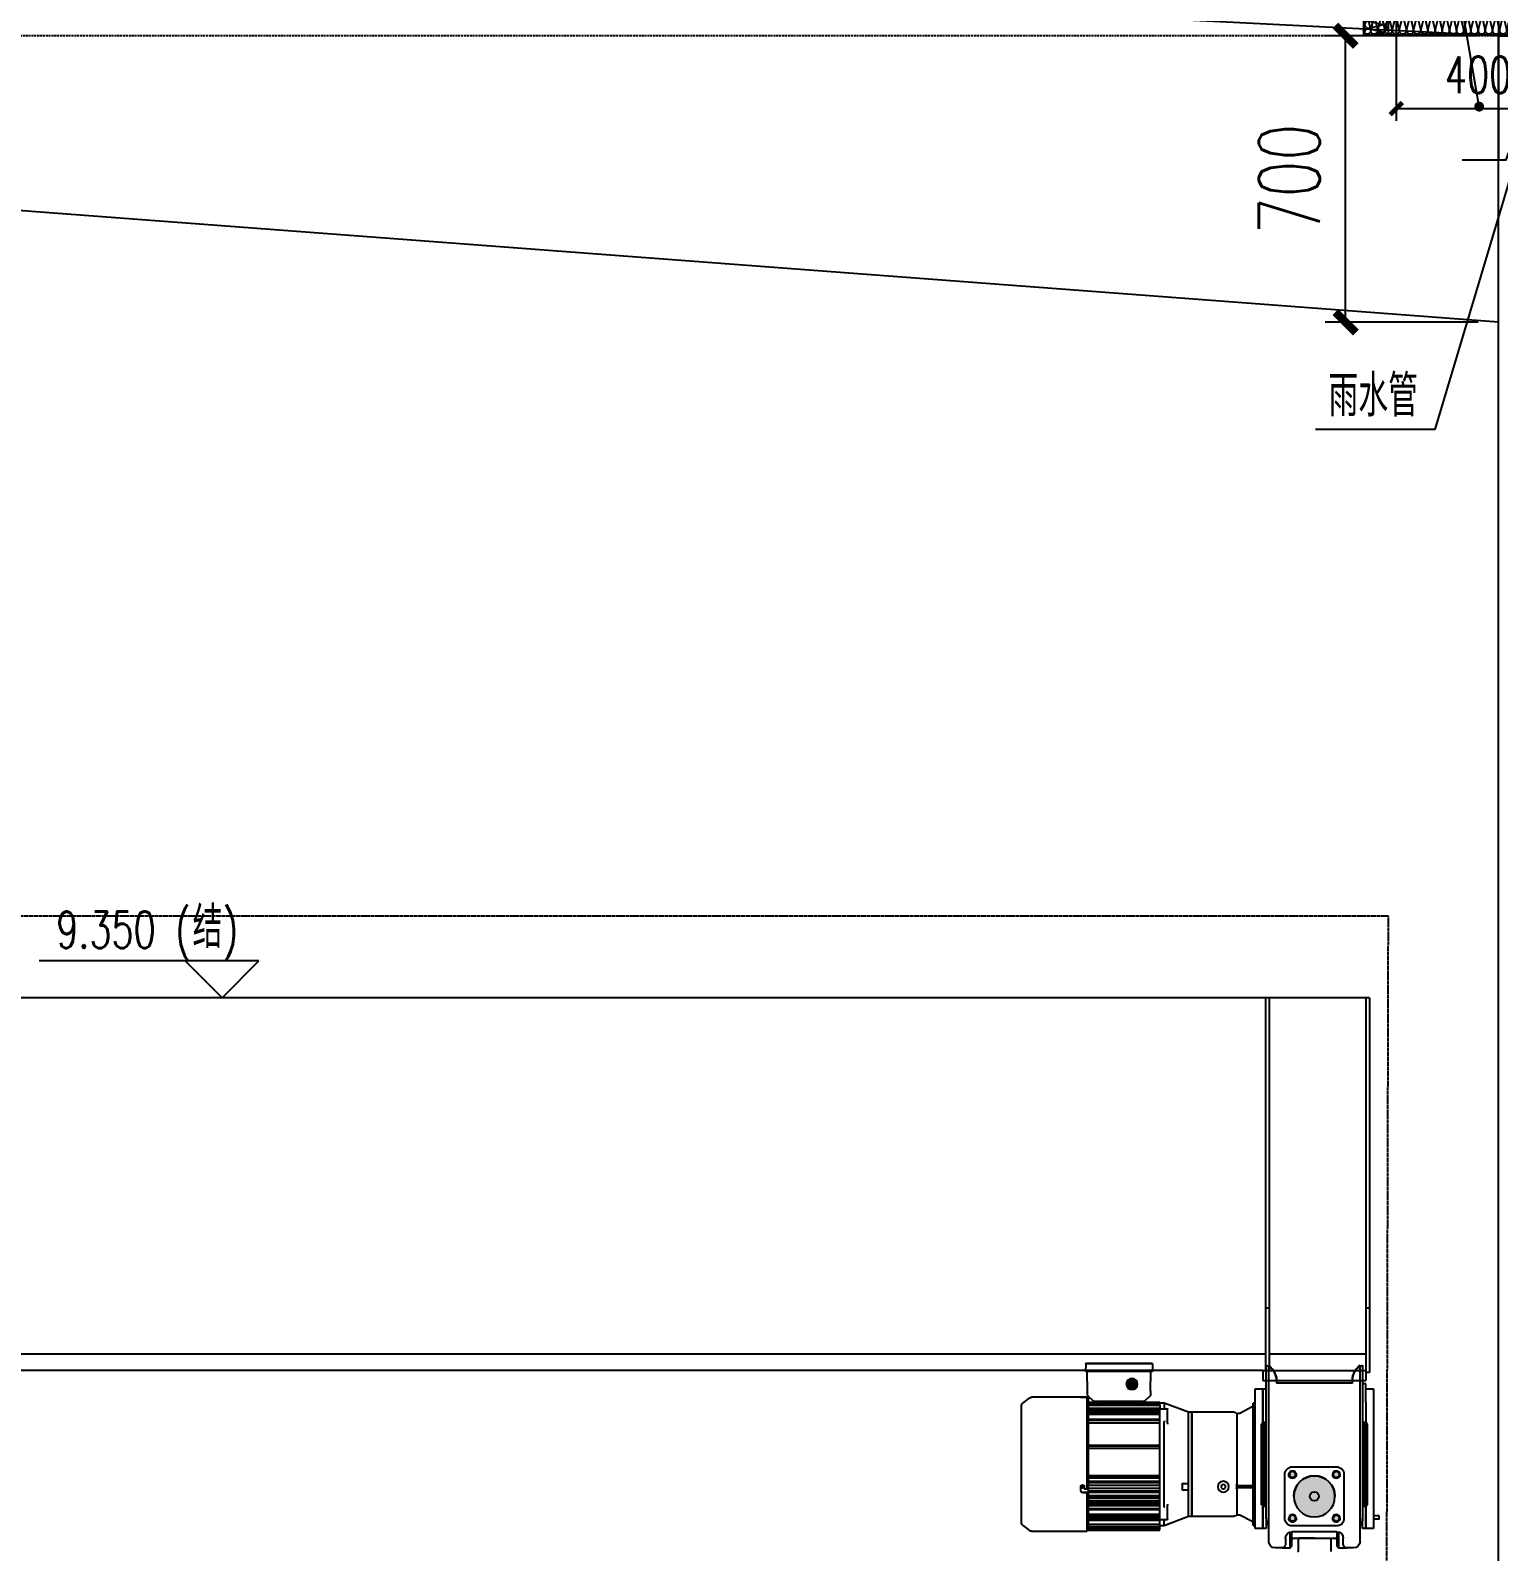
# Model space of a CAD drawing. Extents: x -1899985 to 1774885, y 556286 to 2175695.
# Drawn here: x -1706997 to -1703410, y 576255 to 579970 of the extents above; entities that cross this region are included whole.
import ezdxf

# ---------------------------------------------------------------- set-up
doc = ezdxf.new("R2010")
doc.units = 0
doc.header["$LTSCALE"] = 10
doc.header["$MEASUREMENT"] = 0
for name, pattern in [('20剖面图$0$__DASH', [0.35, 0.25, -0.1]), ('20剖面图$0$DASH', [0.35, 0.25, -0.1]), ('20剖面图$0$DOTE', [2.42, 2, -0.2, 0.02, -0.2])]:
    doc.linetypes.add(name, pattern=pattern)
doc.layers.get('Defpoints').update_dxf_attribs({"color": 210})
for name, color, linetype in [('20剖面图$0$06A-01-03', 7, 'Continuous'), ('20剖面图$0$5剖面线层', 2, 'Continuous'), ('20剖面图$0$A-AXIS-DOTE', 14, '20剖面图$0$DOTE'), ('20剖面图$0$A-AXIS-SYMB', 3, 'Continuous'), ('20剖面图$0$A-LIN-V', 9, 'Continuous'), ('20剖面图$0$COLUMN', 9, 'Continuous'), ('20剖面图$0$DIM_ELEV', 3, 'Continuous'), ('20剖面图$0$DIM_SYMB', 3, 'Continuous'), ('20剖面图$0$FAG16-10.01MA1-被', 7, 'Continuous'), ('20剖面图$0$FAG16-10.02MA1-被', 7, 'Continuous'), ('20剖面图$0$FAG16-10MA1-端梁结构', 7, 'Continuous'), ('20剖面图$0$FAG16-20.02MA1-轴', 7, 'Continuous'), ('20剖面图$0$FHSGH10105-主梁-01', 7, 'Continuous'), ('20剖面图$0$FHSGH10105-主梁-02', 7, 'Continuous'), ('20剖面图$0$FHSGH10105-主梁-04', 7, 'Continuous'), ('20剖面图$0$FHSGH10105-主梁-06', 7, 'Continuous'), ('20剖面图$0$G80接口', 7, 'Continuous'), ('20剖面图$0$G80箱体', 7, 'Continuous'), ('20剖面图$0$PUB_TEXT', 7, 'Continuous'), ('20剖面图$0$六角头螺栓_M5-135', 7, 'Continuous'), ('20剖面图$0$后端盖', 7, 'Continuous'), ('20剖面图$0$左缓冲器_M', 7, 'Continuous'), ('20剖面图$0$建-尺寸', 3, 'Continuous'), ('20剖面图$0$接线盒', 7, 'Continuous'), ('20剖面图$0$接线盒盖', 7, 'Continuous'), ('20剖面图$0$机壳', 7, 'Continuous'), ('20剖面图$0$电机接线盒密封垫', 7, 'Continuous'), ('20剖面图$0$端梁装置_M', 7, 'Continuous'), ('20剖面图$0$端盖', 7, 'Continuous'), ('20剖面图$0$连接板', 7, 'Continuous'), ('20剖面图$0$齿轴1', 7, 'Continuous'), ('A-LIN-V', 9, 'Continuous')]:
    doc.layers.add(name, color=color, linetype=linetype)
doc.styles.add('20剖面图$0$_TCH_DIM', font='SIMPLEX', dxfattribs={"bigfont": 'GBCBIG'})
doc.styles.add('20剖面图$0$_TCH_DIM_T3', font='SIMPLEX', dxfattribs={"width": 0.705882, "bigfont": 'GBCBIG'})
doc.styles.add('20剖面图$0$A-DIM_T3', font='SIMPLEX', dxfattribs={"width": 0.705882, "bigfont": 'GBCBIG'})
doc.dimstyles.new('20剖面图$0$_TCH_ARCH&&30', dxfattribs={"dimtxt": 89.25, "dimasz": 30, "dimexe": 30, "dimexo": 30, "dimgap": 37.875, "dimtad": 1, "dimdec": 0, "dimzin": 0, "dimdsep": 46, "dimtxsty": '20剖面图$0$_TCH_DIM_T3', "dimblk": '20剖面图$0$_ArchTick', "dimcen": 0.09, "dimclrt": 7, "dimazin": 2, "dimtfac": 1, "dimtdec": 0, "dimtix": 1, "dimtmove": 2, "dimatfit": 3, "dimfxl": 1, "dimtolj": 1, "dimtzin": 0, "dimarcsym": 0})
doc.dimstyles.new('20剖面图$0$A-DIM&&50', dxfattribs={"dimtxt": 148.75, "dimasz": 50, "dimexe": 50, "dimexo": 50, "dimgap": 63.125, "dimtad": 1, "dimdec": 0, "dimzin": 0, "dimdsep": 46, "dimtxsty": '20剖面图$0$A-DIM_T3', "dimblk": '20剖面图$0$_ArchTick', "dimcen": 0.09, "dimclrt": 7, "dimazin": 2, "dimtfac": 1, "dimtdec": 0, "dimtix": 1, "dimtmove": 2, "dimatfit": 3, "dimfxl": 1, "dimtolj": 1, "dimtzin": 0, "dimarcsym": 0})

# ---------------------------------------------------------------- blocks, each defined once
blk = doc.blocks.new('20剖面图$0$$LinePat$岩棉板')
at = {"color": 0}
for p, q in [((0, -17), (12, -67)), ((12, -67), (24, -17))]:
    blk.add_line(p, q, dxfattribs=at)
for points in [[(24, -1.5), (0, -1.5)], [(24, -84), (0, -84)]]:
    blk.add_lwpolyline(points)
for centre, start, end in [((12, -17), 0, 180), ((0, -67), 270, 0), ((24, -67), 180, 270)]:
    blk.add_arc(centre, 12, start, end, dxfattribs=at)
blk = doc.blocks.new('20剖面图$0$_ArchTick')
at = {"color": 0, "linetype": 'ByBlock', "const_width": 0.4}
blk.add_lwpolyline([(-0.5, -0.5), (0.5, 0.5)], dxfattribs=at)
blk = doc.blocks.new('*D572')
at = {"layer": '20剖面图$0$A-AXIS-SYMB', "color": 0, "lineweight": -2, "transparency": 16777216}
for p, q in [((1161223.6, -3405789.3), (1161223.6, -3406047.3)), ((1161623.6, -3405789.3), (1161623.6, -3406047.3)), ((1161223.6, -3406017.3), (1161623.6, -3406017.3))]:
    blk.add_line(p, q, dxfattribs=at)
at = {"layer": 'Defpoints', "color": 0, "transparency": 16777216}
for p in [(1161223.6, -3405759.3), (1161623.6, -3405759.3), (1161623.6, -3406017.3)]:
    blk.add_point(p, dxfattribs=at)
at = {"layer": '20剖面图$0$A-AXIS-SYMB', "color": 0, "lineweight": -2, "transparency": 16777216, "xscale": 30, "yscale": 30, "zscale": 30, "rotation": 180}
blk.add_blockref('20剖面图$0$_ArchTick', (1161223.6, -3406017.3), dxfattribs=at)
at = {"layer": '20剖面图$0$A-AXIS-SYMB', "color": 0, "lineweight": -2, "transparency": 16777216, "xscale": 30, "yscale": 30, "zscale": 30}
blk.add_blockref('20剖面图$0$_ArchTick', (1161623.6, -3406017.3), dxfattribs=at)
at = {"layer": '20剖面图$0$A-AXIS-SYMB', "color": 7, "transparency": 16777216, "insert": (1161423.6, -3405934.8), "char_height": 89.25, "attachment_point": 5, "style": '20剖面图$0$_TCH_DIM_T3'}
blk.add_mtext('\\A1;400', dxfattribs=at)
blk = doc.blocks.new('*D553')
at = {"layer": '20剖面图$0$建-尺寸', "color": 0, "lineweight": -2, "transparency": 16777216}
for p, q in [((16150, 700), (15776.2, 700)), ((15826.2, 0), (15826.2, 700)), ((16150, 0), (15776.2, 0))]:
    blk.add_line(p, q, dxfattribs=at)
at = {"layer": 'Defpoints', "color": 0, "transparency": 16777216}
for p in [(15826.2, 700), (16200, 700), (16200, 0)]:
    blk.add_point(p, dxfattribs=at)
at = {"layer": '20剖面图$0$建-尺寸', "color": 0, "lineweight": -2, "transparency": 16777216, "xscale": 50, "yscale": 50, "zscale": 50}
for p, rotation in [((15826.2, 700), 90), ((15826.2, 0), 270)]:
    blk.add_blockref('20剖面图$0$_ArchTick', p, dxfattribs=dict(at, rotation=rotation))
at = {"layer": '20剖面图$0$建-尺寸', "color": 7, "transparency": 16777216, "insert": (15688.7, 350), "char_height": 148.75, "attachment_point": 5, "rotation": 90, "style": '20剖面图$0$A-DIM_T3'}
blk.add_mtext('\\A1;700', dxfattribs=at)
blk = doc.blocks.new('20剖面图$0$zw$F472')
at = {"layer": '20剖面图$0$5剖面线层'}
h = blk.add_hatch(color=250, dxfattribs=at)
h.dxf.hatch_style = 1
h.paths.add_polyline_path([(78, 46, 1), (14, 46, 1)])
at = {"layer": '20剖面图$0$左缓冲器_M', "color": 7, "linetype": 'Continuous'}
for p, q in [((0, 80), (0, 12)), ((80, 92), (12, 92)), ((80, 92), (12, 92)), ((92, 12), (92, 80)), ((12, 0), (80, 0))]:
    blk.add_line(p, q, dxfattribs=at)
blk.add_circle((46, 46), 32, dxfattribs=at)
blk.add_circle((46, 46), 32, dxfattribs=at)
for centre, radius, start, end in [((12, 80), 12, 90, 180), ((12, 80), 12, 90, 180), ((12, 80), 5.76, 0, 359.9997), ((12, 80), 5.76, 179.9997, 359.9997), ((46, 46), 32, 0, 179.9997), ((80, 80), 5.77, 0, 359.9997), ((80, 80), 5.76, 138.2865, 359.9997), ((80, 80), 5.76, 179.9997, 359.9997), ((80, 80), 12, 0, 90), ((80, 80), 12, 0, 90), ((80, 80), 5.76, 0, 30.6637), ((12, 12), 12, 180, 270), ((12, 12), 5.76, 0, 359.9997), ((12, 12), 5.76, 179.9997, 359.9997), ((80, 12), 5.76, 0, 359.9997), ((80, 12), 5.76, 179.9997, 359.9997), ((80, 12), 5.77, 240.2721, 271.2954), ((80, 12), 5.77, 240.2724, 271.2951), ((80, 12), 12, 270, 0)]:
    blk.add_arc(centre, radius, start, end, dxfattribs=at)
at = {"layer": '20剖面图$0$端梁装置_M', "color": 7, "linetype": 'Continuous'}
for centre, start in [((12, 80), 0), ((12, 80), 179.9997), ((80, 80), 0), ((80, 80), 179.9997), ((12, 12), 0), ((12, 12), 179.9997), ((80, 12), 0), ((80, 12), 179.9997)]:
    blk.add_arc(centre, 4.8, start, 359.9997, dxfattribs=at)
blk = doc.blocks.new('20剖面图$0$3243243')
at = {"layer": '20剖面图$0$5剖面线层'}
h = blk.add_hatch(color=4, dxfattribs=at)
h.dxf.hatch_style = 1
h.paths.add_polyline_path([(1563064.9, 576038.9, 1), (1563037.7, 576038.9, 1)])
h = blk.add_hatch(color=4, dxfattribs=at)
h.dxf.hatch_style = 1
h.paths.add_polyline_path([(1562651.3, 575818.1, -0.999997), (1562666.4, 575818.1, -0.999997), (1562651.3, 575818.1)])
h.paths.add_polyline_path([(1562544.4, 575818.1, -0.999997), (1562559.5, 575818.1, -0.999997), (1562544.4, 575818.1)])
h.paths.add_polyline_path([(1562544.4, 575711.2, -0.999997), (1562559.5, 575711.2, -0.999996)])
h.paths.add_polyline_path([(1562651.3, 575711.2, -0.999997), (1562666.4, 575711.2, -0.999997)])
at = {"color": 6, "linetype": '20剖面图$0$DASH'}
for p, q in [((1570255.4, 577182.5), (1562425.4, 577182.5)), ((1562425.4, 577182.5), (1562434.8, 573190))]:
    blk.add_line(p, q, dxfattribs=at)
at = {"color": 4}
blk.add_line((1562734.6, 575744.2), (1562731.5, 575744.2), dxfattribs=at)
at = {"color": 4, "ltscale": 0.5}
for p, q in [((1562565.5, 575660.9), (1562565.5, 575629.8)), ((1562605.4, 575662.5), (1562567.1, 575662.5)), ((1562605.4, 575662.5), (1562643.7, 575662.5)), ((1562645.3, 575660.9), (1562645.3, 575629.8))]:
    blk.add_line(p, q, dxfattribs=at)
at = {"color": 4}
blk.add_lwpolyline([(1562447.3, 575717.5), (1562460.8, 575717.5), (1562460.8, 575709.7), (1562447.3, 575709.7)], close=True, dxfattribs=at)
at = {"color": 4, "ltscale": 0.5}
for centre, start, end in [((1562567.1, 575660.9), 90, 180), ((1562643.7, 575660.9), 0, 90), ((1562643.7, 575629.8), 283, 0)]:
    blk.add_arc(centre, 1.57, start, end, dxfattribs=at)
at = {"layer": '20剖面图$0$06A-01-03', "color": 4, "linetype": 'Continuous'}
for p, q in [((1563160.9, 576006.9), (1563160.9, 576006.8)), ((1563160.9, 576006.9), (1563168, 576006.9)), ((1563168, 576006.8), (1563160.9, 576006.8)), ((1563160.9, 576006.8), (1563160.9, 576006)), ((1563160.9, 575783.4), (1563160.9, 576006)), ((1563160.9, 576006), (1563171.9, 576006)), ((1563168, 576006.9), (1563168, 576006.8)), ((1563168, 576006), (1563168, 576006.8)), ((1563175.8, 576006.5), (1563175.8, 576006.9)), ((1563175.8, 576006.9), (1563296.5, 576006.9)), ((1563301.3, 576005.3), (1563318.2, 575992)), ((1563321.2, 575700.6), (1563321.2, 575985.8)), ((1563168, 575783.4), (1563160.9, 575783.4)), ((1563168, 575788.9), (1563168, 575783.4)), ((1563175.8, 575777.9), (1563175.8, 575788.9)), ((1563171.9, 575774.1), (1563160.9, 575774.1)), ((1563160.9, 575774), (1563160.9, 575774.1)), ((1563160.9, 575679.5), (1563160.9, 575774)), ((1563160.9, 575774), (1563171.9, 575774)), ((1563168, 575679.5), (1563160.9, 575679.5)), ((1563296.5, 575679.5), (1563175.8, 575679.5)), ((1563318.2, 575694.4), (1563301.3, 575681.1))]:
    blk.add_line(p, q, dxfattribs=at)
for centre, radius, start, end in [((1563171.9, 576088.8), 81.9, 267.251, 272.749), ((1563296.5, 575999.1), 7.86, 51.8428, 90), ((1563313.3, 575985.8), 7.86, 0, 51.8428), ((1563171.9, 575788.9), 3.93, 359.6522, 180.3478), ((1563171.9, 575778), 3.91, 269.7971, 359.8507), ((1563171.9, 575777.9), 3.91, 269.7873, 359.8627), ((1563171.9, 575597.6), 81.9, 87.251, 92.749), ((1563296.5, 575687.3), 7.86, 270, 308.1572), ((1563313.3, 575700.6), 7.86, 308.1572, 0)]:
    blk.add_arc(centre, radius, start, end, dxfattribs=at)
blk.add_open_spline([(1563171.9, 576006), (1563172, 576006), (1563172.2, 576006), (1563172.4, 576006), (1563172.7, 576006), (1563173, 576006), (1563173.5, 576006.1), (1563174.1, 576006.1), (1563174.7, 576006.2), (1563175.2, 576006.2), (1563175.5, 576006.3), (1563175.7, 576006.3), (1563175.8, 576006.4), (1563175.8, 576006.4), (1563175.8, 576006.4), (1563175.8, 576006.5)], degree=3, knots=[0, 0, 0, 0, 0.041659, 0.083241, 0.124924, 0.187526, 0.250171, 0.374622, 0.499792, 0.624328, 0.7493, 0.81163, 0.874211, 0.937221, 1, 1, 1, 1], dxfattribs=at)
at = {"layer": '20剖面图$0$FAG16-10.01MA1-被', "color": 4, "linetype": 'Continuous'}
for p, q in [((1562546.1, 575677.6), (1562546.1, 575638.9)), ((1562549.6, 575642.1), (1562549.6, 575678.2)), ((1562661.2, 575678.2), (1562661.2, 575642.2)), ((1562664.5, 575638.9), (1562664.5, 575677.6)), ((1562546.1, 575638.9), (1562526.8, 575638.9)), ((1562549.6, 575642.1), (1562546.1, 575638.9)), ((1562550.4, 575658), (1562549.6, 575642.1)), ((1562655.7, 575662.5), (1562555.1, 575662.5)), ((1562661.2, 575642.2), (1562660.4, 575658)), ((1562664.5, 575638.9), (1562661.2, 575642.2)), ((1562684, 575638.9), (1562664.5, 575638.9))]:
    blk.add_line(p, q, dxfattribs=at)
for centre, start, end in [((1562555.1, 575657.8), 90, 177), ((1562655.7, 575657.8), 3, 90)]:
    blk.add_arc(centre, 4.71, start, end, dxfattribs=at)
at = {"layer": '20剖面图$0$FAG16-10.02MA1-被', "color": 4, "linetype": 'Continuous'}
for p, q in [((1562476.1, 575942.2), (1562479.3, 575945.3)), ((1562476.1, 575941.2), (1562476.1, 575942.2)), ((1562476.1, 575941.2), (1562476.1, 575744.2)), ((1562479.3, 575945.3), (1562479.3, 575944.3)), ((1562479.3, 575945.3), (1562484.5, 575945.3)), ((1562479.3, 575741.1), (1562479.3, 575944.3)), ((1562484.5, 575944.3), (1562484.5, 575945.3)), ((1562484.5, 575944.3), (1562484.5, 575741.1)), ((1562484.5, 575943), (1562487.5, 575943)), ((1562723.3, 575943), (1562726.3, 575943)), ((1562726.3, 575944.3), (1562726.3, 575945.3)), ((1562726.3, 575945.3), (1562731.5, 575945.3)), ((1562726.3, 575944.3), (1562726.3, 575741.1)), ((1562731.5, 575944.3), (1562731.5, 575945.3)), ((1562731.5, 575945.3), (1562734.6, 575942.2)), ((1562731.5, 575944.3), (1562731.5, 575741.1)), ((1562734.6, 575942.2), (1562734.6, 575941.2)), ((1562734.6, 575744.2), (1562734.6, 575941.2)), ((1562479.3, 575741.1), (1562476.1, 575744.2)), ((1562484.5, 575741.1), (1562479.3, 575741.1)), ((1562487.5, 575743.4), (1562484.5, 575743.4)), ((1562726.3, 575743.4), (1562723.3, 575743.4)), ((1562731.5, 575741.1), (1562726.3, 575741.1))]:
    blk.add_line(p, q, dxfattribs=at)
at = {"layer": '20剖面图$0$FAG16-10MA1-端梁结构', "color": 4, "linetype": 'Continuous'}
for p, q in [((1562487.5, 576085.2), (1562487.5, 575711.2)), ((1562493.8, 575654.6), (1562493.8, 576085.2)), ((1562717, 575654.6), (1562717, 576085.2)), ((1562723.3, 575711.2), (1562723.3, 576085.2)), ((1562698.1, 576047.3), (1562512.7, 576047.3)), ((1562512.7, 576041.1), (1562698.1, 576041.1)), ((1562731.1, 576027.1), (1562723.3, 576027.1)), ((1562731.1, 575995.6), (1562731.1, 576027.1)), ((1562731.1, 575995.6), (1562731.1, 575945.3)), ((1562479.7, 575717.5), (1562479.7, 575741.1)), ((1562731.1, 575741.1), (1562731.1, 575717.5)), ((1562479.7, 575717.5), (1562479.7, 575686.1)), ((1562487.5, 575686.1), (1562487.5, 575711.2)), ((1562723.3, 575711.2), (1562723.3, 575686.1)), ((1562731.1, 575686.1), (1562731.1, 575717.5)), ((1562479.7, 575686.1), (1562487.5, 575686.1)), ((1562550.4, 575678.2), (1562660.4, 575678.2)), ((1562723.3, 575686.1), (1562731.1, 575686.1)), ((1562509.5, 575638.9), (1562526.8, 575638.9)), ((1562534.7, 575646.8), (1562534.7, 575662.5)), ((1562676.1, 575662.5), (1562676.1, 575646.8)), ((1562684, 575638.9), (1562701.3, 575638.9))]:
    blk.add_line(p, q, dxfattribs=at)
for centre, radius, start, end in [((1562474, 576048.9), 38.7, 357.6766, 69.5037), ((1562457.8, 576043.7), 54.9, 357.2127, 49.0501), ((1562753, 576043.7), 54.9, 130.9499, 182.7873), ((1562736.8, 576048.9), 38.7, 110.4963, 182.3234), ((1562605.4, 575764.6), 11, 0, 180), ((1562605.4, 575764.6), 11, 180, 0), ((1562512.7, 575711.2), 25.1, 180, 221.4096), ((1562698.1, 575711.2), 25.1, 318.5904, 0), ((1562550.4, 575662.5), 15.7, 90, 180), ((1562660.4, 575662.5), 15.7, 0, 90), ((1562509.5, 575654.6), 15.7, 180, 270), ((1562526.8, 575646.8), 7.86, 270, 0), ((1562684, 575646.8), 7.86, 180, 270), ((1562701.3, 575654.6), 15.7, 270, 0)]:
    blk.add_arc(centre, radius, start, end, dxfattribs=at)
at = {"layer": '20剖面图$0$FAG16-20.02MA1-轴', "color": 4, "linetype": 'Continuous'}
for p, q in [((1562460.8, 576027.1), (1562460.8, 575995.6)), ((1562479.7, 576027.1), (1562460.8, 576027.1)), ((1562731.1, 576027.1), (1562731.1, 575995.6)), ((1562750, 576027.1), (1562731.1, 576027.1)), ((1562750, 575995.6), (1562750, 576027.1)), ((1562460.8, 575995.6), (1562460.8, 575717.5)), ((1562731.1, 575945.3), (1562731.1, 575995.6)), ((1562750, 575717.5), (1562750, 575995.6)), ((1562479.7, 575741.1), (1562479.7, 575717.5)), ((1562731.1, 575717.5), (1562731.1, 575741.1)), ((1562460.8, 575717.5), (1562460.8, 575686.1)), ((1562479.7, 575686.1), (1562479.7, 575717.5)), ((1562731.1, 575717.5), (1562731.1, 575686.1)), ((1562750, 575686.1), (1562750, 575717.5)), ((1562460.8, 575686.1), (1562479.7, 575686.1)), ((1562731.1, 575686.1), (1562750, 575686.1))]:
    blk.add_line(p, q, dxfattribs=at)
at = {"layer": '20剖面图$0$FHSGH10105-主梁-01', "color": 4, "linetype": 'Continuous'}
for p, q in [((1562470.6, 576982.5), (1562470.6, 576224.5)), ((1562479.7, 576982.5), (1562479.7, 576224.5)), ((1562470.6, 576224.5), (1562479.7, 576224.5)), ((1562470.6, 576224.5), (1562470.6, 576067.4)), ((1562479.7, 576224.5), (1562479.7, 576067.4)), ((1562470.6, 576067.4), (1562479.7, 576067.4))]:
    blk.add_line(p, q, dxfattribs=at)
at = {"layer": '20剖面图$0$FHSGH10105-主梁-02', "color": 4, "linetype": 'Continuous'}
for p, q in [((1562715.4, 576224.9), (1562715.4, 576982.5)), ((1562724.4, 576224.9), (1562724.4, 576982.5)), ((1562715.4, 576072.5), (1562715.4, 576224.9)), ((1562724.4, 576224.9), (1562715.4, 576224.9)), ((1562724.4, 576072.5), (1562724.4, 576224.9)), ((1562724.4, 576072.5), (1562715.4, 576072.5))]:
    blk.add_line(p, q, dxfattribs=at)
at = {"layer": '20剖面图$0$FHSGH10105-主梁-04', "color": 4, "linetype": 'Continuous'}
blk.add_line((1562470.6, 576982.5), (1570255.4, 576982.5), dxfattribs=at)
at = {"layer": '20剖面图$0$FHSGH10105-主梁-06', "color": 4, "linetype": 'Continuous'}
for p, q in [((1562479.7, 576111.8), (1562715.4, 576111.8)), ((1562724.4, 576111.8), (1570255.4, 576111.8)), ((1562731.1, 576072.5), (1570255.4, 576072.5))]:
    blk.add_line(p, q, dxfattribs=at)
at = {"layer": '20剖面图$0$G80接口', "color": 4, "linetype": 'Continuous'}
for p, q in [((1562904.8, 575715.9), (1562904.8, 575970.5)), ((1562904.8, 575970.5), (1562912.6, 575970.5)), ((1562912.6, 575970.5), (1562972.3, 575992.5)), ((1562912.6, 575796.1), (1562912.6, 575970.5)), ((1562964.5, 575978.9), (1562964.5, 575978.3)), ((1562964.5, 575977.6), (1562964.5, 575978.3)), ((1562983.3, 575978.3), (1562964.5, 575978.3)), ((1562964.5, 575968.6), (1562964.5, 575977.6)), ((1562964.5, 575966.5), (1562964.5, 575968.6)), ((1562964.5, 575943.4), (1562964.5, 575966.5)), ((1562972.3, 575992.5), (1562972.3, 575979)), ((1562972.3, 575992.5), (1562983.3, 575992.5)), ((1562983.3, 575987.1), (1562983.3, 575980.1)), ((1562983.3, 575968.6), (1562983.3, 575977.6)), ((1562983.3, 575953.1), (1562983.3, 575962.9)), ((1562964.5, 575943.4), (1562964.5, 575941.1)), ((1562972.3, 575739.5), (1562972.3, 575946.9)), ((1562983.3, 575889.9), (1562983.3, 575944.8)), ((1562983.3, 575816), (1562983.3, 575882.3)), ((1562929.6, 575796.1), (1562912.6, 575796.1)), ((1562912.6, 575780.3), (1562912.6, 575796.1)), ((1562929.6, 575780.3), (1562912.6, 575780.3)), ((1562912.6, 575715.9), (1562912.6, 575780.3)), ((1562983.3, 575801.2), (1562983.3, 575810)), ((1562983.3, 575784.3), (1562983.3, 575792.1)), ((1562964.5, 575745.3), (1562964.5, 575743)), ((1562964.5, 575719.9), (1562964.5, 575743)), ((1562983.3, 575766.4), (1562983.3, 575774.9)), ((1562983.3, 575753.5), (1562983.3, 575760.5)), ((1562983.3, 575741.6), (1562983.3, 575746.5)), ((1562912.6, 575715.9), (1562904.8, 575715.9)), ((1562972.3, 575693.9), (1562912.6, 575715.9)), ((1562964.5, 575717.8), (1562964.5, 575719.9)), ((1562964.5, 575708.9), (1562964.5, 575717.8)), ((1562964.5, 575708.1), (1562964.5, 575708.9)), ((1562964.5, 575708.1), (1562964.5, 575707.5)), ((1562983.3, 575708.1), (1562964.5, 575708.1)), ((1562972.3, 575693.9), (1562972.3, 575707.4)), ((1562983.3, 575723.5), (1562983.3, 575733.3)), ((1562983.3, 575708.9), (1562983.3, 575717.8)), ((1562983.3, 575693.9), (1562972.3, 575693.9))]:
    blk.add_line(p, q, dxfattribs=at)
for centre, radius, start, end in [((1562972, 575979), 0.34, 332.0769, 0.27), ((1564540.7, 576449.1), 1646.8, 197.6875, 197.7471), ((1562971.5, 575946.9), 0.868, 359.567, 17.3644), ((1562957.9, 575788.2), 29.4, 164.4802, 195.5198), ((1564541.2, 575237.2), 1647.3, 162.253, 162.3125), ((1562971.5, 575739.5), 0.868, 342.6356, 0.433), ((1562972, 575707.4), 0.34, 359.73, 27.9231)]:
    blk.add_arc(centre, radius, start, end, dxfattribs=at)
for points, knots in [([(1562972.3, 575978.8), (1562972.3, 575978.8), (1562972.2, 575978.7), (1562972.2, 575978.6), (1562972.1, 575978.5), (1562972, 575978.5), (1562972, 575978.4), (1562972, 575978.4), (1562972, 575978.4), (1562971.9, 575978.4), (1562971.9, 575978.4), (1562971.9, 575978.4), (1562971.9, 575978.4), (1562971.8, 575978.4), (1562971.8, 575978.4), (1562971.8, 575978.3), (1562971.8, 575978.3), (1562971.8, 575978.3), (1562971.8, 575978.3), (1562971.8, 575978.3), (1562971.8, 575978.3), (1562971.8, 575978.3), (1562971.8, 575978.3), (1562971.8, 575978.3)], [0, 0, 0, 0, 0.125, 0.25, 0.375, 0.5, 0.625, 0.625, 0.65625, 0.65625, 0.6875, 0.75, 0.875, 0.875, 0.9375, 0.96875, 0.984375, 0.988281, 0.988281, 0.990234, 0.990234, 0.992187, 1, 1, 1, 1]), ([(1562972.3, 575707.6), (1562972.3, 575707.6), (1562972.2, 575707.7), (1562972.2, 575707.8), (1562972.1, 575707.9), (1562972.1, 575707.9), (1562972, 575708), (1562972, 575708), (1562972, 575708), (1562972, 575708), (1562971.9, 575708), (1562971.9, 575708.1), (1562971.8, 575708.1), (1562971.8, 575708.1), (1562971.8, 575708.1), (1562971.8, 575708.1), (1562971.8, 575708.1), (1562971.8, 575708.1), (1562971.8, 575708.1), (1562971.8, 575708.1), (1562971.8, 575708.1)], [0, 0, 0, 0, 0.125, 0.25, 0.375, 0.5, 0.5, 0.5625, 0.5625, 0.625, 0.75, 0.875, 0.875, 0.9375, 0.96875, 0.984375, 0.988281, 0.988281, 0.992188, 1, 1, 1, 1])]:
    blk.add_open_spline(points, degree=3, knots=knots, dxfattribs=at)
at = {"layer": '20剖面图$0$G80箱体', "color": 4, "linetype": 'Continuous'}
for p, q in [((1562750, 575992.5), (1562754.7, 575992.5)), ((1562754.7, 575693.9), (1562754.7, 575992.5)), ((1562754.7, 575984.6), (1562757.8, 575983)), ((1562757.8, 575983), (1562787.7, 575967.3)), ((1562787.7, 575967.3), (1562792.2, 575967.3)), ((1562795.7, 575967.3), (1562792.2, 575967.3)), ((1562794.8, 575964), (1562794.8, 575793.7)), ((1562801, 575970.5), (1562904.8, 575970.5)), ((1562904.8, 575970.5), (1562904.8, 575715.9)), ((1562757.8, 575790.6), (1562787.7, 575790.6)), ((1562757.8, 575785.8), (1562787.7, 575785.8)), ((1562787.7, 575790.6), (1562792.2, 575790.6)), ((1562787.7, 575790.6), (1562787.7, 575785.8)), ((1562787.7, 575785.8), (1562792.2, 575785.8)), ((1562794.8, 575782.7), (1562794.8, 575722.4)), ((1562795.7, 575793.6), (1562795.7, 575782.8)), ((1562757.8, 575703.4), (1562754.7, 575701.8)), ((1562757.8, 575703.4), (1562787.7, 575719.1)), ((1562787.7, 575719.1), (1562792.2, 575719.1)), ((1562792.2, 575719.1), (1562795.7, 575719.1)), ((1562904.8, 575715.9), (1562801, 575715.9)), ((1562754.7, 575693.9), (1562750, 575693.9))]:
    blk.add_line(p, q, dxfattribs=at)
for radius in [13.4, 5.43]:
    blk.add_circle((1562827.8, 575788.2), radius, dxfattribs=at)
for centre, radius, start, end in [((1562801.1, 575964), 6.35, 147.957, 180.0192), ((1562801, 575964.2), 6.29, 90, 149.5894), ((1562757.8, 575793.7), 3.14, 180, 270), ((1562757.8, 575782.7), 3.14, 90, 180), ((1562801.1, 575722.4), 6.35, 179.9807, 212.0431), ((1562801, 575722.2), 6.29, 210.3893, 270)]:
    blk.add_arc(centre, radius, start, end, dxfattribs=at)
for points, degree, knots in [([(1562794.8, 575793.7), (1562794.8, 575793.3), (1562794.7, 575792.9), (1562794.4, 575792.1), (1562794.1, 575791.8), (1562793.5, 575791.2), (1562793.2, 575791), (1562792.4, 575790.6), (1562792, 575790.6), (1562791.6, 575790.6)], 3, [0, 0, 0, 0, 0.25, 0.25, 0.5, 0.5, 0.75, 0.75, 1, 1, 1, 1]), ([(1562791.6, 575785.8), (1562792, 575785.8), (1562792.4, 575785.8), (1562793.2, 575785.5), (1562793.5, 575785.2), (1562794.1, 575784.6), (1562794.4, 575784.3), (1562794.7, 575783.5), (1562794.8, 575783.1), (1562794.8, 575782.7)], 3, [0, 0, 0, 0, 0.25, 0.25, 0.5, 0.5, 0.75, 0.75, 1, 1, 1, 1]), ([(1562792.2, 575790.6), (1562792.9, 575790.6), (1562793.5, 575790.8), (1562794.1, 575791), (1562794.6, 575791.4), (1562794.8, 575791.6), (1562795, 575791.8), (1562795.2, 575792.1), (1562795.4, 575792.4), (1562795.5, 575792.6), (1562795.6, 575792.9), (1562795.7, 575793.3), (1562795.7, 575793.6)], 2, [0, 0, 0, 0.25, 0.25, 0.5, 0.5, 0.625, 0.625, 0.75, 0.75, 0.875, 0.875, 1, 1, 1]), ([(1562795.7, 575782.8), (1562795.7, 575783.5), (1562795.4, 575784), (1562795.2, 575784.3), (1562795, 575784.6), (1562794.8, 575784.8), (1562794.6, 575785), (1562794.1, 575785.4), (1562793.5, 575785.6), (1562792.9, 575785.8), (1562792.2, 575785.8)], 2, [0, 0, 0, 0.25, 0.25, 0.375, 0.375, 0.5, 0.5, 0.75, 0.75, 1, 1, 1])]:
    blk.add_open_spline(points, degree=degree, knots=knots, dxfattribs=at)
at = {"layer": '20剖面图$0$六角头螺栓_M5-135', "color": 4, "linetype": 'Continuous'}
for p, q in [((1562983.3, 575971), (1563002.7, 575971)), ((1563002.7, 575971), (1563157.8, 575971)), ((1563002.7, 575715.4), (1562983.3, 575715.4)), ((1563157.8, 575715.4), (1563002.7, 575715.4))]:
    blk.add_line(p, q, dxfattribs=at)
at = {"layer": '20剖面图$0$后端盖', "color": 4, "linetype": 'Continuous'}
for p, q in [((1563157.8, 576004), (1563157.8, 576004.3)), ((1563157.8, 576004.3), (1563160.9, 576004.3)), ((1563157.8, 576004), (1563157.8, 576002.7)), ((1563157.8, 576002.7), (1563157.8, 575994.9)), ((1563157.8, 575987.1), (1563157.8, 575980.1)), ((1563157.8, 575978.7), (1563160.9, 575978.7)), ((1563157.8, 575978.4), (1563157.8, 575967.7)), ((1563157.8, 575956.3), (1563157.8, 575956.5)), ((1563157.8, 575956.3), (1563157.8, 575953.1)), ((1563157.8, 575945.6), (1563157.8, 575889.9)), ((1563157.8, 575883.6), (1563157.8, 575816)), ((1563157.8, 575810), (1563157.8, 575801.6)), ((1563157.8, 575795.6), (1563157.8, 575780.8)), ((1563157.8, 575774.9), (1563157.8, 575766.4)), ((1563157.8, 575760.5), (1563157.8, 575752.8)), ((1563157.8, 575746.5), (1563157.8, 575740.8)), ((1563157.8, 575732.8), (1563157.8, 575730.1)), ((1563157.8, 575729.9), (1563157.8, 575730.1)), ((1563157.8, 575718.7), (1563157.8, 575708)), ((1563160.9, 575707.7), (1563157.8, 575707.7)), ((1563157.8, 575682.4), (1563157.8, 575682.1)), ((1563160.9, 575682.1), (1563157.8, 575682.1))]:
    blk.add_line(p, q, dxfattribs=at)
blk.add_circle((1563171.9, 575788.2), 2.55, dxfattribs=at)
at = {"layer": '20剖面图$0$接线盒', "color": 4, "linetype": 'Continuous'}
for p, q in [((1563005.8, 576021.3), (1563004.9, 576069.6)), ((1563159.7, 576021.3), (1563160.5, 576069.6)), ((1563005.8, 576021.3), (1563005.9, 576012.7)), ((1563006.9, 576010.5), (1563021.2, 575996.5)), ((1563144.3, 575996.5), (1563158.6, 576010.5)), ((1563159.5, 576012.7), (1563159.7, 576021.3)), ((1563021.8, 575996.5), (1563021.2, 575996.5)), ((1563021.8, 575996.5), (1563028.1, 575996.5)), ((1563029.6, 575996.5), (1563028.1, 575996.5)), ((1563029.6, 575996.5), (1563135.8, 575996.5)), ((1563137.4, 575996.5), (1563135.8, 575996.5)), ((1563137.4, 575996.5), (1563143.6, 575996.5)), ((1563144.3, 575996.5), (1563143.6, 575996.5))]:
    blk.add_line(p, q, dxfattribs=at)
blk.add_circle((1563051.3, 576038.9), 13.6, dxfattribs=at)
for centre, start, end in [((1563009.1, 576012.8), 181, 225.5), ((1563156.4, 576012.8), 314.5, 359)]:
    blk.add_arc(centre, 3.14, start, end, dxfattribs=at)
at = {"layer": '20剖面图$0$接线盒盖', "color": 4, "linetype": 'Continuous'}
for p, q in [((1563001.3, 576087.7), (1563001, 576069.6)), ((1563002.1, 576089.5), (1563163.3, 576089.5)), ((1563002.1, 576089), (1563002.1, 576089.5)), ((1563002.1, 576089), (1563002.1, 576088.4)), ((1563002.1, 576088.4), (1563009.2, 576088.4)), ((1563009.2, 576088.4), (1563156.3, 576088.4)), ((1563156.3, 576088.4), (1563163.3, 576088.4)), ((1563163.3, 576089), (1563164.1, 576088.9)), ((1563164.1, 576087.7), (1563164.4, 576069.6)), ((1563001, 576069.6), (1563008.9, 576069.6)), ((1563008.9, 576069.6), (1563156.6, 576069.6)), ((1563156.6, 576069.6), (1563164.4, 576069.6))]:
    blk.add_line(p, q, dxfattribs=at)
for centre, radius, start, end in [((1563002.1, 576088.8), 0.79, 91.6365, 171.0157), ((1563002.1, 576088.8), 0.786, 90, 91.4003), ((1563163.3, 576088.8), 0.786, 88.5997, 90), ((1563158.3, 576089.3), 5, 356.8455, 3.1545), ((1563163.3, 576088.8), 0.791, 9.0859, 88.2619), ((1563163.3, 576087.7), 0.786, 1.0038, 89.9962), ((1563163.3, 576088.8), 0.785, 0.9973, 8.7508)]:
    blk.add_arc(centre, radius, start, end, dxfattribs=at)
blk.add_open_spline([(1563002.1, 576088.4), (1563001.9, 576088.4), (1563001.7, 576088.4), (1563001.4, 576088.1), (1563001.3, 576087.9), (1563001.3, 576087.7)], degree=3, knots=[0, 0, 0, 0, 0.5, 0.5, 1, 1, 1, 1], dxfattribs=at)
at = {"layer": '20剖面图$0$机壳', "color": 4, "linetype": 'Continuous'}
for p, q in [((1562983.3, 575991.8), (1562983.3, 575994.9)), ((1563157.8, 575994.9), (1562983.3, 575994.9)), ((1562983.3, 575987.1), (1562983.3, 575991.8)), ((1563157.8, 575991.8), (1562983.3, 575991.8)), ((1563157.8, 575987.1), (1562983.3, 575987.1)), ((1562983.3, 575975.9), (1562983.3, 575980.1)), ((1563157.8, 575980.1), (1562983.3, 575980.1)), ((1563157.8, 575975.9), (1562983.3, 575975.9)), ((1563157.8, 575972.6), (1562983.3, 575972.6)), ((1562983.3, 575965.6), (1562983.3, 575970.4)), ((1563157.8, 575970.4), (1562983.3, 575970.4)), ((1562983.3, 575962.9), (1562983.3, 575965.6)), ((1563157.8, 575965.6), (1562983.3, 575965.6)), ((1563157.8, 575994.9), (1563157.8, 575991.8)), ((1563157.8, 575991.8), (1563157.8, 575987.1)), ((1563157.8, 575980.1), (1563157.8, 575975.9)), ((1563157.8, 575970.4), (1563157.8, 575965.6)), ((1563157.8, 575965.6), (1563157.8, 575956.5)), ((1563157.8, 575953.6), (1562983.3, 575953.6)), ((1562983.3, 575951), (1562983.3, 575953.1)), ((1563157.8, 575953.1), (1562983.3, 575953.1)), ((1562983.3, 575944.8), (1562983.3, 575951)), ((1563157.8, 575951), (1562983.3, 575951)), ((1563157.8, 575944), (1562983.3, 575944)), ((1563157.8, 575953.1), (1563157.8, 575951)), ((1563157.8, 575951), (1563157.8, 575945.6)), ((1562983.3, 575887.7), (1562983.3, 575889.9)), ((1563157.8, 575889.9), (1562983.3, 575889.9)), ((1563157.8, 575889.9), (1563157.8, 575887.7)), ((1562983.3, 575882.9), (1562983.3, 575887.7)), ((1563157.8, 575887.7), (1562983.3, 575887.7)), ((1563157.8, 575882.3), (1562983.3, 575882.3)), ((1563157.8, 575887.7), (1563157.8, 575883.6)), ((1562983.3, 575813.6), (1562983.3, 575816)), ((1563157.8, 575816), (1562983.3, 575816)), ((1563157.8, 575816), (1563157.8, 575813.6)), ((1562983.3, 575810.4), (1562983.3, 575813.6)), ((1563157.8, 575813.6), (1562983.3, 575813.6)), ((1563157.8, 575810), (1562983.3, 575810)), ((1563157.8, 575801.6), (1562983.3, 575801.6)), ((1562983.3, 575798.4), (1562983.3, 575801.2)), ((1562983.3, 575792.1), (1562983.3, 575798.4)), ((1563157.8, 575798.4), (1562983.3, 575798.4)), ((1563157.8, 575792.1), (1562983.3, 575792.1)), ((1562983.3, 575778), (1562983.3, 575784.3)), ((1563157.8, 575784.3), (1562983.3, 575784.3)), ((1562983.3, 575775.2), (1562983.3, 575778)), ((1563157.8, 575778), (1562983.3, 575778)), ((1563157.8, 575813.6), (1563157.8, 575810.8)), ((1563157.8, 575800.8), (1563157.8, 575798.4)), ((1563157.8, 575798.4), (1563157.8, 575792.1)), ((1563157.8, 575784.3), (1563157.8, 575778)), ((1563157.8, 575778), (1563157.8, 575775.6)), ((1563157.8, 575774.9), (1562983.3, 575774.9)), ((1563157.8, 575766.4), (1562983.3, 575766.4)), ((1562983.3, 575762.8), (1562983.3, 575766)), ((1562983.3, 575760.5), (1562983.3, 575762.8)), ((1563157.8, 575762.8), (1562983.3, 575762.8)), ((1563157.8, 575760.5), (1562983.3, 575760.5)), ((1563157.8, 575754.1), (1562983.3, 575754.1)), ((1562983.3, 575748.7), (1562983.3, 575753.5)), ((1562983.3, 575746.5), (1562983.3, 575748.7)), ((1563157.8, 575748.7), (1562983.3, 575748.7)), ((1563157.8, 575746.5), (1562983.3, 575746.5)), ((1563157.8, 575742.5), (1562983.3, 575742.5)), ((1562983.3, 575735.4), (1562983.3, 575741.6)), ((1563157.8, 575765.6), (1563157.8, 575762.8)), ((1563157.8, 575762.8), (1563157.8, 575760.5)), ((1563157.8, 575752.8), (1563157.8, 575748.7)), ((1563157.8, 575748.7), (1563157.8, 575746.5)), ((1563157.8, 575740.8), (1563157.8, 575735.4)), ((1562983.3, 575733.3), (1562983.3, 575735.4)), ((1563157.8, 575735.4), (1562983.3, 575735.4)), ((1563157.8, 575733.3), (1562983.3, 575733.3)), ((1563157.8, 575732.8), (1562983.3, 575732.8)), ((1562983.3, 575720.8), (1562983.3, 575723.5)), ((1562983.3, 575716), (1562983.3, 575720.8)), ((1563157.8, 575720.8), (1562983.3, 575720.8)), ((1563157.8, 575716), (1562983.3, 575716)), ((1563157.8, 575713.8), (1562983.3, 575713.8)), ((1562983.3, 575706.3), (1562983.3, 575710.5)), ((1563157.8, 575710.5), (1562983.3, 575710.5)), ((1562983.3, 575697), (1562983.3, 575706.3)), ((1563157.8, 575706.3), (1562983.3, 575706.3)), ((1563157.8, 575735.4), (1563157.8, 575733.3)), ((1563157.8, 575729.9), (1563157.8, 575720.8)), ((1563157.8, 575720.8), (1563157.8, 575716)), ((1563157.8, 575710.5), (1563157.8, 575706.3)), ((1563157.8, 575705.9), (1563157.8, 575697)), ((1562983.3, 575695.8), (1562983.3, 575697)), ((1563157.8, 575697), (1562983.3, 575697)), ((1562983.3, 575690.5), (1562983.3, 575695.8)), ((1563157.8, 575695.8), (1562983.3, 575695.8)), ((1562983.3, 575689.6), (1562983.3, 575690.5)), ((1563157.8, 575690.5), (1562983.3, 575690.5)), ((1562983.3, 575685.8), (1562983.3, 575689.6)), ((1563157.8, 575689.6), (1562983.3, 575689.6)), ((1562983.3, 575685.2), (1562983.3, 575685.8)), ((1563157.8, 575685.8), (1562983.3, 575685.8)), ((1562983.3, 575682.6), (1562983.3, 575685.2)), ((1563157.8, 575685.2), (1562983.3, 575685.2)), ((1562983.3, 575682.2), (1562983.3, 575682.6)), ((1563157.8, 575682.6), (1562983.3, 575682.6)), ((1563157.8, 575682.2), (1562983.3, 575682.2)), ((1563157.8, 575697), (1563157.8, 575695.8)), ((1563157.8, 575695.8), (1563157.8, 575690.5)), ((1563157.8, 575690.5), (1563157.8, 575689.6)), ((1563157.8, 575689.6), (1563157.8, 575685.8)), ((1563157.8, 575685.8), (1563157.8, 575685.2)), ((1563157.8, 575685.2), (1563157.8, 575682.6)), ((1563157.8, 575682.6), (1563157.8, 575682.2))]:
    blk.add_line(p, q, dxfattribs=at)
at = {"layer": '20剖面图$0$电机接线盒密封垫', "color": 4, "linetype": 'Continuous'}
for p, q in [((1563023.4, 575994.9), (1563023.4, 575996.5)), ((1563142, 575996.5), (1563142, 575994.9))]:
    blk.add_line(p, q, dxfattribs=at)
at = {"layer": '20剖面图$0$端盖', "color": 4, "linetype": 'Continuous'}
for p, q in [((1562479.7, 575994.2), (1562479.7, 576039.6)), ((1562479.7, 576039.6), (1562487.5, 576039.6)), ((1562479.7, 575994.2), (1562479.7, 575945.3))]:
    blk.add_line(p, q, dxfattribs=at)
at = {"layer": '20剖面图$0$连接板', "color": 4, "linetype": 'Continuous'}
for p, q in [((1562731.1, 576072.5), (1562479.7, 576072.5)), ((1562479.7, 576072.5), (1562479.7, 576047.3)), ((1562512.7, 576047.3), (1562479.7, 576047.3)), ((1562731.1, 576047.3), (1562698.1, 576047.3)), ((1562731.1, 576072.5), (1562731.1, 576047.3))]:
    blk.add_line(p, q, dxfattribs=at)
at = {"layer": '20剖面图$0$齿轴1', "color": 4, "linetype": 'Continuous'}
blk.add_line((1562904, 575785.7), (1562904, 575784.1), dxfattribs=at)
blk.add_arc((1562546.2, 575787.9), 357.7, 359.9169, 0.0674, dxfattribs=at)
blk.add_open_spline([(1562904, 575792.3), (1562904, 575792.5), (1562904, 575792.8), (1562904, 575793.4), (1562904, 575794.2)], degree=2, knots=[0, 0, 0, 0.5, 0.5, 1, 1, 1], dxfattribs=at)
at = {"color": 4, "xscale": 1.571585729816195, "yscale": 1.571585729816195, "zscale": 1.571585729816195, "rotation": 1.046924490949243e-10}
blk.add_blockref('20剖面图$0$zw$F472', (1562533.1, 575692.3), dxfattribs=at)
blk = doc.blocks.new('20剖面图$0$b234swerwr')
at = {"layer": '20剖面图$0$A-LIN-V', "xscale": -1}
blk.add_blockref('20剖面图$0$3243243', (-250, 0), dxfattribs=at)
blk = doc.blocks.new('20剖面图$0$2342424242')
at = {"layer": '20剖面图$0$A-LIN-V'}
h = blk.add_hatch(dxfattribs=at)
h.set_pattern_fill('金属', color=256, scale=10)
h.set_pattern_definition([(45, (0, 0), (-17.67766953, 17.67766953), []), (45, (11.785, 0), (-17.67766953, 17.67766953), [])])
h.paths.add_polyline_path([(1161223.6, -3405469.3), (1161213.6, -3405469.3), (1161213.6, -3405769.3), (1162328.6, -3405769.3), (1162328.6, -3405469.3), (1162318.6, -3405469.3), (1162318.6, -3405759.3), (1161223.6, -3405759.3)])
at = {"layer": '20剖面图$0$A-AXIS-DOTE', "linetype": '20剖面图$0$__DASH', "ltscale": 2}
blk.add_line((1161773.6, -3405320), (1161773.6, -3406120), dxfattribs=at)
at = {"layer": '20剖面图$0$A-AXIS-SYMB'}
for p, q in [((1161938.6, -3405760), (1162340, -3405093.4)), ((1162340, -3405093.4), (1162945.1, -3405093.4)), ((1161515, -3406142.1), (1161317.7, -3406800.9)), ((1161317.7, -3406800.9), (1161026.4, -3406800.9))]:
    blk.add_line(p, q, dxfattribs=at)
at = {"layer": '20剖面图$0$A-AXIS-SYMB', "color": 1}
for p, q in [((1161272.2, -3405123.4), (1160118.6, -3405123.4)), ((1161426.2, -3406012.6), (1161272.2, -3405123.4))]:
    blk.add_line(p, q, dxfattribs=at)
at = {"layer": '20剖面图$0$A-AXIS-SYMB', "const_width": 12}
for points in [[(1161935.5, -3405765.1, 1), (1161941.7, -3405754.9, 1)], [(1161516.8, -3406136.3, 1), (1161513.3, -3406147.8, 1)]]:
    blk.add_lwpolyline(points, format="xyb", close=True, dxfattribs=at)
at = {"layer": '20剖面图$0$A-AXIS-SYMB', "color": 1, "const_width": 12}
blk.add_lwpolyline([(1161427.3, -3406018.5, 1), (1161425.2, -3406006.6, 1)], format="xyb", close=True, dxfattribs=at)
at = {"layer": '20剖面图$0$A-LIN-V'}
for points in [[(1161223.6, -3405469.3), (1161213.6, -3405469.3), (1161213.6, -3405769.3), (1162328.6, -3405769.3), (1162328.6, -3405469.3), (1162318.6, -3405469.3), (1162318.6, -3405469.3), (1162318.6, -3405469.3), (1162318.6, -3405759.3), (1161223.6, -3405759.3), (1161223.6, -3405469.3)], [(1161393.6, -3405749.3), (1161423.6, -3405690), (1161623.6, -3405690), (1161653.6, -3405749.3), (1161393.6, -3405749.3)], [(1161473.6, -3405749.3), (1161473.6, -3406142.1)], [(1161573.6, -3405749.3), (1161573.6, -3406142.1)]]:
    blk.add_lwpolyline(points, dxfattribs=at)
at = {"layer": '20剖面图$0$A-LIN-V', "linetype": '20剖面图$0$DASH', "ltscale": 0.3}
for points in [[(1162318.6, -3405540.9), (1161223.6, -3405540.9)], [(1162318.6, -3405570.9), (1161223.6, -3405570.9)]]:
    blk.add_lwpolyline(points, dxfattribs=at)
at = {"layer": '20剖面图$0$DIM_SYMB'}
blk.add_lwpolyline([(1161384.9, -3406142.1), (1161492.4, -3406142.1), (1161507.6, -3406100.1), (1161522.5, -3406184.1), (1161537.4, -3406142.1), (1161644.9, -3406142.1)], dxfattribs=at)
at = {"layer": '20剖面图$0$A-LIN-V', "yscale": 0.7272727272727273, "zscale": 0.7272727272727273}
for p, xscale, rotation in [((1161143.6, -3405479.3), -0.7499999999999999, 90), ((1161143.6, -3405497.3), -0.7499999999999999, 90), ((1162398.6, -3405479.3), 0.7499999999999999, 270), ((1162398.6, -3405497.3), 0.7499999999999999, 270), ((1161143.6, -3405515.3), -0.7499999999999999, 90), ((1161143.6, -3405533.3), -0.7499999999999999, 90), ((1162398.6, -3405515.3), 0.7499999999999999, 270), ((1162398.6, -3405533.3), 0.7499999999999999, 270), ((1161143.6, -3405551.3), -0.7499999999999999, 90), ((1161143.6, -3405569.3), -0.7499999999999999, 90), ((1162398.6, -3405551.3), 0.7499999999999999, 270), ((1162398.6, -3405569.3), 0.7499999999999999, 270), ((1161143.6, -3405587.3), -0.7499999999999999, 90), ((1161143.6, -3405605.3), -0.7499999999999999, 90), ((1162398.6, -3405587.3), 0.7499999999999999, 270), ((1162398.6, -3405605.3), 0.7499999999999999, 270), ((1161143.6, -3405623.3), -0.7499999999999999, 90), ((1161143.6, -3405641.3), -0.7499999999999999, 90), ((1162398.6, -3405623.3), 0.7499999999999999, 270), ((1162398.6, -3405641.3), 0.7499999999999999, 270), ((1161143.6, -3405659.3), -0.7499999999999999, 90), ((1161143.6, -3405677.3), -0.7499999999999999, 90), ((1162398.6, -3405659.3), 0.7499999999999999, 270), ((1162398.6, -3405677.3), 0.7499999999999999, 270), ((1161143.6, -3405695.3), -0.7499999999999999, 90), ((1161143.6, -3405713.3), -0.7499999999999999, 90), ((1162398.6, -3405695.3), 0.7499999999999999, 270), ((1162398.6, -3405713.3), 0.7499999999999999, 270), ((1161143.6, -3405731.3), -0.7499999999999999, 90), ((1161143.6, -3405749.3), -0.7499999999999999, 90), ((1162398.6, -3405731.3), 0.7499999999999999, 270), ((1162398.6, -3405749.3), 0.7499999999999999, 270), ((1161143.6, -3405839.3), -0.7291666728024547, 180), ((1161143.6, -3405767.3), -0.7499999999999999, 90), ((1161143.6, -3405785.3), -0.7499999999999999, 90), ((1161161.1, -3405839.3), -0.7291666728024547, 180), ((1161178.6, -3405839.3), -0.7291666728024547, 180), ((1161196.1, -3405839.3), -0.7291666728024547, 180), ((1161213.6, -3405839.3), -0.7291666728024547, 180), ((1161231.1, -3405839.3), -0.7291666728024547, 180), ((1161248.6, -3405839.3), -0.7291666728024547, 180), ((1161266.1, -3405839.3), -0.7291666728024547, 180), ((1161283.6, -3405839.3), -0.7291666728024547, 180), ((1161301.1, -3405839.3), -0.7291666728024547, 180), ((1161318.6, -3405839.3), -0.7291666728024547, 180), ((1161336.1, -3405839.3), -0.7291666728024547, 180), ((1161353.6, -3405839.3), -0.7291666728024547, 180), ((1161371.1, -3405839.3), -0.7291666728024547, 180), ((1161388.6, -3405839.3), -0.7291666728024547, 180), ((1161406.1, -3405839.3), -0.7291666728024547, 180), ((1161423.6, -3405839.3), -0.7291666728024547, 180), ((1161441.1, -3405839.3), -0.7291666728024547, 180), ((1161458.6, -3405839.3), -0.7291666728024547, 180), ((1161476.1, -3405839.3), -0.7291666728024547, 180), ((1161493.6, -3405839.3), -0.7291666728024547, 180), ((1161511.1, -3405839.3), -0.7291666728024547, 180), ((1161528.6, -3405839.3), -0.7291666728024547, 180), ((1161546.1, -3405839.3), -0.7291666728024547, 180), ((1161563.6, -3405839.3), -0.7291666728024547, 180), ((1161581.1, -3405839.3), -0.7291666728024547, 180), ((1161598.6, -3405839.3), -0.7291666728024547, 180), ((1161616.1, -3405839.3), -0.7291666728024547, 180), ((1161633.6, -3405839.3), -0.7291666728024547, 180), ((1161651.1, -3405839.3), -0.7291666728024547, 180), ((1161668.6, -3405839.3), -0.7291666728024547, 180), ((1161686.1, -3405839.3), -0.7291666728024547, 180), ((1161703.6, -3405839.3), -0.7291666728024547, 180), ((1161721.1, -3405839.3), -0.7291666728024547, 180), ((1161738.6, -3405839.3), -0.7291666728024547, 180), ((1161756.1, -3405839.3), -0.7291666728024547, 180), ((1161791.4, -3405839.3), 0.7440476145040953, 180), ((1161809.3, -3405839.3), 0.7440476145040953, 180), ((1161827.1, -3405839.3), 0.7440476145040953, 180), ((1161845, -3405839.3), 0.7440476145040953, 180), ((1161862.9, -3405839.3), 0.7440476145040953, 180), ((1161880.7, -3405839.3), 0.7440476145040953, 180), ((1161898.6, -3405839.3), 0.7440476145040953, 180), ((1161916.4, -3405839.3), 0.7440476145040953, 180), ((1161934.3, -3405839.3), 0.7440476145040953, 180), ((1161952.1, -3405839.3), 0.7440476145040953, 180), ((1161970, -3405839.3), 0.7440476145040953, 180), ((1161987.9, -3405839.3), 0.7440476145040953, 180), ((1162005.7, -3405839.3), 0.7440476145040953, 180), ((1162023.6, -3405839.3), 0.7440476145040953, 180), ((1162041.4, -3405839.3), 0.7440476145040953, 180), ((1162059.3, -3405839.3), 0.7440476145040953, 180), ((1162077.1, -3405839.3), 0.7440476145040953, 180), ((1162095, -3405839.3), 0.7440476145040953, 180), ((1162112.9, -3405839.3), 0.7440476145040953, 180), ((1162130.7, -3405839.3), 0.7440476145040953, 180), ((1162148.6, -3405839.3), 0.7440476145040953, 180), ((1162166.4, -3405839.3), 0.7440476145040953, 180), ((1162184.3, -3405839.3), 0.7440476145040953, 180), ((1162202.1, -3405839.3), 0.7440476145040953, 180), ((1162220, -3405839.3), 0.7440476145040953, 180), ((1162237.9, -3405839.3), 0.7440476145040953, 180), ((1162255.7, -3405839.3), 0.7440476145040953, 180), ((1162273.6, -3405839.3), 0.7440476145040953, 180), ((1162291.4, -3405839.3), 0.7440476145040953, 180), ((1162309.3, -3405839.3), 0.7440476145040953, 180), ((1162327.1, -3405839.3), 0.7440476145040953, 180), ((1162345, -3405839.3), 0.7440476145040953, 180), ((1162398.6, -3405767.3), 0.7499999999999999, 270), ((1162398.6, -3405785.3), 0.7499999999999999, 270), ((1162362.9, -3405839.3), 0.7440476145040953, 180), ((1162380.7, -3405839.3), 0.7440476145040953, 180), ((1162398.6, -3405839.3), 0.7440476145040953, 180), ((1161143.6, -3405803.3), -0.7499999999999999, 90), ((1161143.6, -3405821.3), -0.7499999999999999, 90), ((1162398.6, -3405803.3), 0.7499999999999999, 270), ((1162398.6, -3405821.3), 0.7499999999999999, 270)]:
    blk.add_blockref('20剖面图$0$$LinePat$岩棉板', p, dxfattribs=dict(at, xscale=xscale, rotation=rotation))
at = {"layer": '20剖面图$0$PUB_TEXT', "style": '20剖面图$0$_TCH_DIM'}
for s, height, p in [('梁边和排水沟内部之间距离≥', 101.277, (1160150.1, -3405091.9)), ('厚钢板檐沟', 101.28, (1162560.7, -3405061.9)), ('雨水管', 101.28, (1161057.9, -3406769.4))]:
    blk.add_text(s, height=height, dxfattribs=at).set_placement(p)
at = {"layer": '20剖面图$0$PUB_TEXT', "style": '20剖面图$0$_TCH_DIM', "width": 0.705882}
for s, p in [('3~4', (1162362.7, -3405061.9)), ('400', (1161108.5, -3405091.9))]:
    blk.add_text(s, height=89.25, dxfattribs=at).set_placement(p)
at = {"layer": '20剖面图$0$A-AXIS-SYMB', "color": 1}
dim = blk.add_aligned_dim(p1=(1161223.6, -3405759.3), p2=(1161623.6, -3405759.3), distance=-258, dimstyle='20剖面图$0$_TCH_ARCH&&30', dxfattribs=at)
dim.commit()
dim.dimension.update_dxf_attribs({"geometry": '*D572', "text_midpoint": (1161423.6, -3405934.8)})
blk = doc.blocks.new('20剖面图$0$G$C845E5159')
at = {"layer": '20剖面图$0$A-LIN-V', "color": 2}
for p, q in [((16200, 700), (8250, 1100)), ((16200, 0), (8250, 600))]:
    blk.add_line(p, q, dxfattribs=at)
at = {"layer": '20剖面图$0$COLUMN'}
for points in [[(300, 700), (300, -11000), (-300, -11000), (-300, 700), (300, 700)], [(16800, 700), (16800, -11000), (16200, -11000), (16200, 700), (16800, 700)]]:
    blk.add_lwpolyline(points, dxfattribs=at)
at = {"layer": '20剖面图$0$A-LIN-V'}
blk.add_blockref('20剖面图$0$2342424242', (-1161773.6, 3406539.3), dxfattribs=at)
at = {"layer": '20剖面图$0$建-尺寸'}
dim = blk.add_aligned_dim(p1=(16200, 0), p2=(16200, 700), distance=373.8, dimstyle='20剖面图$0$A-DIM&&50', dxfattribs=at)
dim.commit()
dim.dimension.update_dxf_attribs({"geometry": '*D553', "text_midpoint": (15688.7, 350)})
blk = doc.blocks.new('20剖面图')
at = {"layer": '20剖面图$0$A-AXIS-DOTE', "linetype": '20剖面图$0$__DASH', "ltscale": 2}
blk.add_line((-1669330, 579957.5), (-1785568.2, 579957.5), dxfattribs=at)
at = {"layer": '20剖面图$0$DIM_ELEV'}
for p, q in [((-1706439.2, 577697.5), (-1706975.6, 577697.5)), ((-1706529.2, 577607.5), (-1706619.2, 577697.5)), ((-1706529.2, 577607.5), (-1706439.2, 577697.5)), ((-1706319.2, 577607.5), (-1706619.2, 577607.5))]:
    blk.add_line(p, q, dxfattribs=at)
at = {"layer": '20剖面图$0$A-LIN-V'}
for name, p in [('20剖面图$0$G$C845E5159', (-1719610.4, 579257.5)), ('20剖面图$0$G$C845E5159', (-1703110.4, 579257.5)), ('20剖面图$0$b234swerwr', (-141005, 625))]:
    blk.add_blockref(name, p, dxfattribs=at)
at = {"layer": '20剖面图$0$PUB_TEXT', "style": '20剖面图$0$_TCH_DIM', "width": 0.705882}
for s, height, p in [('(', 89.2, (-1706643.2, 577729)), (')', 89.2, (-1706527.4, 577729)), ('9.350', 89.25, (-1706934.2, 577729))]:
    blk.add_text(s, height=height, dxfattribs=at).set_placement(p)
at = {"layer": '20剖面图$0$PUB_TEXT', "style": '20剖面图$0$_TCH_DIM'}
blk.add_text('结', height=101.3, dxfattribs=at).set_placement((-1706601.2, 577729))

msp = doc.modelspace()

# ---------------------------------------------------------------- block references
at = {"layer": 'A-LIN-V'}
msp.add_blockref('20剖面图', (0, 0), dxfattribs=at)

doc.saveas('drawing.dxf')
